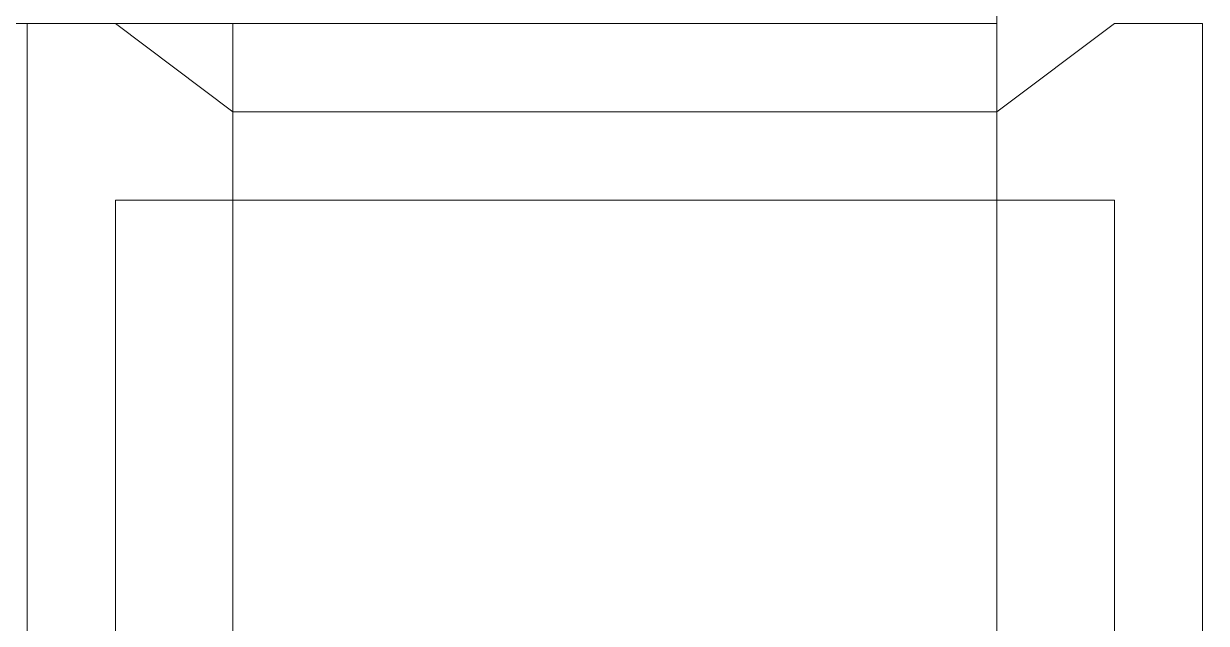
# Model space of a CAD drawing. Header units: millimetres. Extents: x -177800 to -26107, y -132450 to -18386.
# Drawn here: x -166002.93 to -165982.81, y -126552.57 to -126542.37 of the extents above; entities that cross this region are included whole.
import ezdxf

# ---------------------------------------------------------------- set-up
doc = ezdxf.new("R2010")
doc.units = ezdxf.units.MM
doc.layers.add('0-1', color=7, linetype='Continuous', lineweight=5)
doc.layers.add('A-_GENM----_M', color=6, linetype='Continuous', lineweight=9, true_color=0xff00ff)
doc.layers.add('A-_WALLPRTN_E-1', color=6, linetype='Continuous', lineweight=18, true_color=0xff00ff)

# ---------------------------------------------------------------- blocks, each defined once
blk = doc.blocks.new('IDA - Toilet Partition - Corner - 950Lx700Width-V18-BLK 2 UPPER ROOF PLAN')
at = {"layer": 'A-_GENM----_M'}
for p, q in [((30.25, 1803.5), (0, 1803.5)), ((0, 1803.5), (0, 1802)), ((0, 1802), (1.5, 1800)), ((3, 1785), (3, 1802)), ((3, 1802), (18, 1802)), ((1.5, 1800), (1.5, 1787)), ((100, 1800), (3, 1800)), ((3, 1800), (3, 1787)), ((1.5, 1787), (0, 1785)), ((3, 1787), (100, 1787)), ((0, 1785), (0, 1783.5)), ((18, 1785), (3, 1785)), ((0, 1783.5), (30.25, 1783.5))]:
    blk.add_line(p, q, dxfattribs=at)
for radius, end in [(20.5, 159.8216), (20, 161.0344), (20, 159.3171)]:
    blk.add_arc((0, 1793.5), radius, 90, end, dxfattribs=at)
for points in [[(-16.381, 1800), (-15.554, 1800), (-13.525, 1800), (-9.58, 1800), (-4.875, 1800), (-1.661, 1800), (0, 1800)], [(0, 1800), (1.661, 1800), (4.875, 1800), (9.58, 1800), (13.525, 1800), (15.554, 1800), (16.381, 1800)], [(16.381, 1787), (15.554, 1787), (13.525, 1787), (9.58, 1787), (4.875, 1787), (1.661, 1787), (0, 1787)]]:
    blk.add_open_spline(points, degree=3, dxfattribs=at)
blk = doc.blocks.new('1599_DB_A_BLK3_1STGD_R21_rvt-1-BLK 2 UPPER ROOF PLAN')
at = {"layer": 'A-_WALLPRTN_E-1'}
for p, q in [((-165986.372, -126542.373), (-165986.372, -126517.373)), ((-167811.372, -126542.373), (-165986.372, -126542.373))]:
    blk.add_line(p, q, dxfattribs=at)
at = {"layer": 'A-_GENM----_M', "rotation": 269.9999999999996}
blk.add_blockref('IDA - Toilet Partition - Corner - 950Lx700Width-V18-BLK 2 UPPER ROOF PLAN', (-167786.372, -126542.373), dxfattribs=at)

msp = doc.modelspace()

# ---------------------------------------------------------------- block references
at = {"layer": '0-1'}
msp.add_blockref('1599_DB_A_BLK3_1STGD_R21_rvt-1-BLK 2 UPPER ROOF PLAN', (0, 0), dxfattribs=at)

doc.saveas('drawing.dxf')
